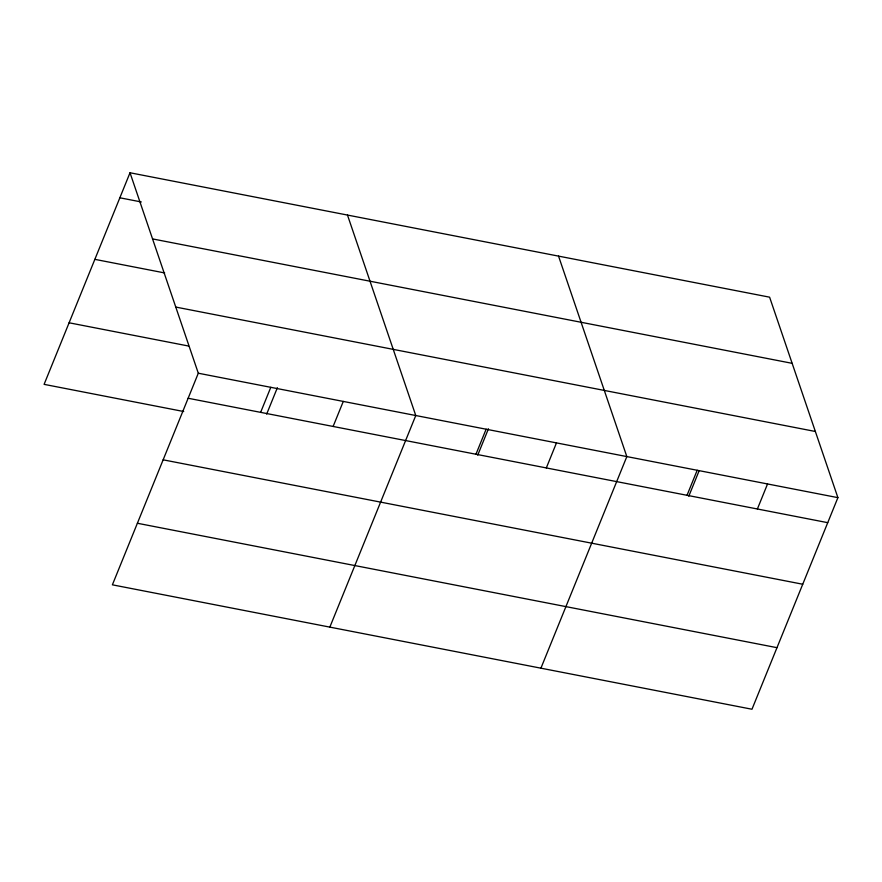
<?xml version="1.0" encoding="UTF-8"?>
<svg xmlns="http://www.w3.org/2000/svg" width="882" height="882" viewBox="0 0 882 882"><rect width="100%" height="100%" fill="white"/><g stroke="black" fill="none" stroke-linecap="round" stroke-linejoin="round"><path stroke-width="1.32" d="M130.018 172.762L198.307 373.218L112.389 584.821L751.982 709.238L837.9 497.646L769.611 297.179L130.018 172.762L44.1 384.354L183.71 411.519M260.631 412.357L270.796 387.319M266.662 414.099L277.378 387.705M333.12 426.458L343.285 401.42M329.846 627.124L415.775 415.521L347.486 215.065M475.96 454.241L486.125 429.214M477.724 455.156L488.441 428.773M546.322 467.934L556.476 442.896M540.92 668.181L626.837 456.589L558.549 256.122M687.023 495.298L697.188 470.271M688.787 496.213L698.996 471.087M757.384 508.991L767.549 483.953M119.853 197.788L141.329 201.967M152.553 238.912L792.146 363.329M94.859 259.352L164.658 272.935M175.772 307.068L815.365 431.485M69.105 322.79L188.572 346.031M198.307 373.218L837.9 497.646M188.142 398.256L827.735 522.673M163.148 459.82L802.741 584.237M137.394 523.258L776.976 647.675"/></g></svg>
